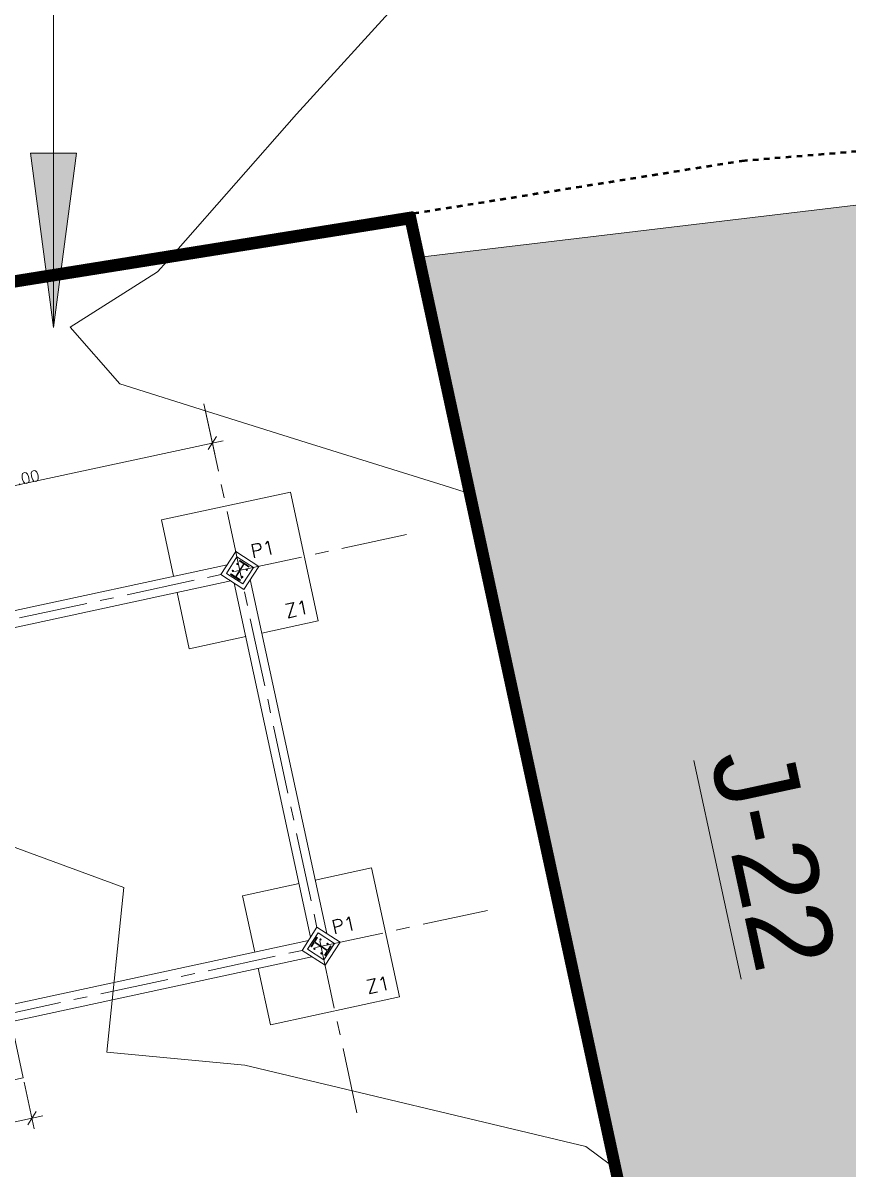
# Model space of a CAD drawing. Header units: metres. Extents: x -490 to 202, y -217 to 332.
# Drawn here: x -238.62 to -223.61, y 238.28 to 259.14 of the extents above; entities that cross this region are included whole.
import ezdxf

# ---------------------------------------------------------------- set-up
doc = ezdxf.new("R2010")
doc.units = ezdxf.units.M
doc.linetypes.add('IMPORT-IMPORT-CENTER', pattern=[2, 1.25, -0.25, 0.25, -0.25])
doc.linetypes.add('Trazo', pattern=[0.00635, 0.003175, -0.003175])
for name, color, linetype, lineweight, true_color in [('A-DETL', 94, 'Continuous', 9, 0x00a600), ('C-TOPO-MAJR', 66, 'Continuous', 18, 0x647b04), ('TANQUE ELEVADO 7m_dwg', 8, 'Continuous', 9, 0x767676)]:
    doc.layers.add(name, color=color, linetype=linetype, lineweight=lineweight, true_color=true_color)
for name, color, linetype, lineweight in [('A-DETL-GENF', 7, 'Continuous', 9), ('A-DETL-THIN', 7, 'Continuous', 9), ('A-GENM', 7, 'Continuous', 9), ('C-PROP-IDEN', 7, 'Continuous', 9), ('COTAS', 7, 'Continuous', 9), ('EJES', 7, 'Continuous', 9), ('G-ANNO-TEXT', 7, 'Continuous', 9), ('L2-0_53', 7, 'Continuous', 9), ('L3-0_80', 7, 'Continuous', 9), ('L7-0_30', 7, 'Continuous', 9), ('placas', 7, 'Continuous', 9)]:
    doc.layers.add(name, color=color, linetype=linetype, lineweight=lineweight)
doc.layers.add('CUANT MURO PERIMETRAL H2.10', color=4, linetype='Continuous')
doc.styles.add('Arial_B', font='arial.ttf', dxfattribs={"height": 1.5})
doc.styles.add('Simplex', font='simplex_.ttf', dxfattribs={"height": 0.25})
doc.styles.add('Simplex_1', font='simplex_.ttf', dxfattribs={"height": 0.2})

# ---------------------------------------------------------------- blocks, each defined once
blk = doc.blocks.new('Placa corriente - Placa corriente 200x50x3cm-V9-PLANTA DE MURO PERIMETRAL')
at = {"layer": 'A-GENM', "true_color": 0x7f7f7f}
blk.add_hatch(color=8, dxfattribs=at).paths.add_polyline_path([(-0.989, 0.005), (0.989, 0.011), (0.989, 0.025), (-0.989, 0.025)])
at = {"layer": 'A-GENM'}
for p, q in [((0.989, 0.025), (-0.989, 0.025)), ((-0.989, 0.025), (-0.989, 0.005)), ((0.989, 0.005), (0.989, 0.025))]:
    blk.add_line(p, q, dxfattribs=at)
blk = doc.blocks.new('TANQUE ELEVADO 7m_dwg_HJ A000_Machote Hacienda Jumay - Plano_dwg__ArchTick-1635985-PLANTA DE CONJUNTO AREA DE LOTES Copia 2-911812-PLANTA DE MURO PERIMETRAL')
at = {"layer": 'COTAS'}
blk.add_line((-0.5, -0.5), (0.5, 0.5), dxfattribs=at)
blk = doc.blocks.new('TANQUE ELEVADO 7m_dwg_HJ A000_Machote Hacienda Jumay - Plano_dwg_tanque elevado-1635986-PLANTA DE CONJUNTO AREA DE LOTES Copia 2-911813-PLANTA DE MURO PERIMETRAL')
at = {"layer": 'COTAS'}
for p, q in [((2480.677, 1247.204), (2480.677, 1246.351)), ((2473.477, 1246.551), (2480.877, 1246.551)), ((2474.877, 1235.904), (2474.877, 1235.031)), ((2472.277, 1235.231), (2475.077, 1235.231))]:
    blk.add_line(p, q, dxfattribs=at)
at = {"layer": 'EJES', "linetype": 'IMPORT-IMPORT-CENTER'}
for p, q in [((2480.677, 1247.279), (2480.677, 1234.079)), ((2470.577, 1244.179), (2483.777, 1244.179)), ((2470.577, 1237.179), (2483.777, 1237.179))]:
    blk.add_line(p, q, dxfattribs=at)
at = {"layer": 'L2-0_53'}
for p, q in [((2480.76, 1244.267), (2480.589, 1244.097)), ((2480.595, 1244.091), (2480.765, 1244.262)), ((2480.76, 1237.091), (2480.589, 1237.262)), ((2480.595, 1237.267), (2480.765, 1237.097))]:
    blk.add_line(p, q, dxfattribs=at)
at = {"layer": 'L2-0_53', "flags": 128}
for points in [[(2480.827, 1242.979), (2481.877, 1242.979), (2481.877, 1245.379), (2479.477, 1245.379), (2479.477, 1244.329)], [(2480.792, 1244.262), (2480.848, 1244.206), (2480.857, 1244.215), (2480.713, 1244.359), (2480.704, 1244.35), (2480.76, 1244.294)], [(2480.562, 1244.097), (2480.507, 1244.152), (2480.498, 1244.143), (2480.641, 1244), (2480.65, 1244.009), (2480.595, 1244.064)], [(2479.477, 1244.029), (2479.477, 1242.979), (2480.527, 1242.979)], [(2473.527, 1238.379), (2472.477, 1238.379), (2472.477, 1235.979), (2474.877, 1235.979), (2474.877, 1237.029)], [(2480.527, 1238.379), (2479.477, 1238.379), (2479.477, 1237.329)], [(2479.477, 1237.029), (2479.477, 1235.979), (2481.877, 1235.979), (2481.877, 1238.379), (2480.827, 1238.379)], [(2480.562, 1237.262), (2480.507, 1237.206), (2480.498, 1237.215), (2480.641, 1237.359), (2480.65, 1237.35), (2480.595, 1237.294)], [(2480.792, 1237.097), (2480.848, 1237.152), (2480.857, 1237.143), (2480.713, 1237), (2480.704, 1237.009), (2480.76, 1237.064)]]:
    blk.add_lwpolyline(points, dxfattribs=at)
at = {"layer": 'L2-0_53'}
for centre, radius, start, end in [((2480.746, 1244.281), 0.0191, 315, 45), ((2480.779, 1244.248), 0.019, 45, 135), ((2480.576, 1244.11), 0.019, 225, 315), ((2480.608, 1244.078), 0.019, 135, 225), ((2480.576, 1237.248), 0.019, 45, 135), ((2480.608, 1237.281), 0.019, 135, 225), ((2480.746, 1237.078), 0.0191, 315, 45), ((2480.779, 1237.11), 0.019, 225, 315)]:
    blk.add_arc(centre, radius, start, end, dxfattribs=at)
at = {"layer": 'L3-0_80', "flags": 128}
for points in [[(2480.677, 1243.826), (2481.031, 1244.179), (2480.677, 1244.533), (2480.324, 1244.179)], [(2480.677, 1236.826), (2481.031, 1237.179), (2480.677, 1237.533), (2480.324, 1237.179)]]:
    blk.add_lwpolyline(points, close=True, dxfattribs=at)
at = {"layer": 'L7-0_30'}
for p, q in [((2473.881, 1244.329), (2480.474, 1244.329)), ((2473.881, 1244.029), (2480.474, 1244.029)), ((2480.527, 1243.976), (2480.527, 1237.383)), ((2480.827, 1243.976), (2480.827, 1237.383)), ((2473.881, 1237.329), (2480.474, 1237.329)), ((2473.881, 1237.029), (2480.474, 1237.029))]:
    blk.add_line(p, q, dxfattribs=at)
at = {"layer": 'placas', "flags": 128}
for points in [[(2480.677, 1243.928), (2480.426, 1244.179), (2480.677, 1244.431), (2480.929, 1244.179)], [(2480.677, 1237.431), (2480.426, 1237.179), (2480.677, 1236.928), (2480.929, 1237.179)]]:
    blk.add_lwpolyline(points, close=True, dxfattribs=at)
at = {"layer": 'placas'}
for centre in [(2480.659, 1244.305), (2480.552, 1244.197), (2480.803, 1244.161), (2480.695, 1244.053), (2480.695, 1237.305), (2480.552, 1237.161), (2480.659, 1237.053), (2480.803, 1237.197)]:
    blk.add_circle(centre, 0.0127, dxfattribs=at)
at = {"xscale": 0.2, "yscale": 0.2, "zscale": 0.2}
for p in [(2480.677, 1246.551), (2474.877, 1235.231)]:
    blk.add_blockref('TANQUE ELEVADO 7m_dwg_HJ A000_Machote Hacienda Jumay - Plano_dwg__ArchTick-1635985-PLANTA DE CONJUNTO AREA DE LOTES Copia 2-911812-PLANTA DE MURO PERIMETRAL', p, dxfattribs=at)
at = {"layer": 'COTAS', "insert": (2477.177, 1246.747), "char_height": 0.2, "width": 0.78346, "attachment_point": 2, "line_spacing_factor": 1.125731, "style": 'Simplex_1'}
blk.add_mtext('7.00', dxfattribs=at)
at = {"layer": 'L7-0_30', "char_height": 0.25, "attachment_point": 1, "line_spacing_factor": 1.125731, "style": 'Simplex'}
for s, insert, width in [('P1', (2480.944, 1244.595), 0.51528), ('Z1', (2481.328, 1243.401), 0.50322), ('P1', (2480.944, 1237.595), 0.51528), ('Z1', (2481.328, 1236.401), 0.50322)]:
    blk.add_mtext(s, dxfattribs=dict(at, insert=insert, width=width))
blk = doc.blocks.new('TANQUE ELEVADO 7m_dwg-911811-PLANTA DE MURO PERIMETRAL')
blk.add_blockref('TANQUE ELEVADO 7m_dwg_HJ A000_Machote Hacienda Jumay - Plano_dwg_tanque elevado-1635986-PLANTA DE CONJUNTO AREA DE LOTES Copia 2-911813-PLANTA DE MURO PERIMETRAL', (1046.179, 4800.184))

msp = doc.modelspace()

# ---------------------------------------------------------------- hatches: boundary and pattern name
at = {"layer": 'A-DETL-GENF', "true_color": 0xfffdfb}
msp.add_hatch(color=7, dxfattribs=at).paths.add_polyline_path([(-226.286, 231.433), (-218.466, 233.12), (-223.368, 255.839), (-231.346, 254.885), (-226.311, 231.548)])
at = {"layer": 'A-DETL-GENF', "true_color": 0x00ffff}
h = msp.add_hatch(color=4, dxfattribs=at)
h.paths.add_polyline_path([(105.222, -46.357), (122.044, -38.544), (121.981, -38.408), (105.295, -46.157), (103.289, -41.838), (98.136, -41.563), (99.098, -23.589), (-20.032, -17.217), (-20.993, -35.193), (-45.109, -33.904), (-45.109, -34.054), (-20.852, -35.351), (-19.89, -17.375), (98.94, -23.731), (97.979, -41.704), (103.191, -41.983), (104.448, -44.691)])
h.paths.add_polyline_path([(-49.96, -33.794), (-48.991, -15.668), (-80.475, -13.984), (-80.624, -13.134), (-80.815, -12.293), (-81.049, -11.462), (-81.324, -10.644), (-81.64, -9.841), (-81.813, -9.445), (-81.95, -9.507), (-81.609, -10.316), (-81.309, -11.141), (-81.053, -11.981), (-80.841, -12.832), (-80.673, -13.694), (-80.605, -14.127), (-49.148, -15.81), (-50.11, -33.786)])
h.paths.add_polyline_path([(-104.928, -26.815), (-93.033, -19.484), (-93.5, -19.151), (-93.515, -19.119), (-93.652, -19.181), (-93.62, -19.249), (-93.304, -19.475), (-104.873, -26.605), (-114.811, -8.823), (-114.945, -8.891), (-107.257, -22.647)])
h.paths.add_polyline_path([(-94.477, -17.359), (-94.34, -17.297), (-97.107, -11.186), (-97.244, -11.248), (-95.077, -16.034)])
h.paths.add_polyline_path([(-113.285, 7.927), (-113.135, 7.936), (-113.198, 8.336), (-113.348, 8.323), (-113.331, 8.215)])
h.paths.add_polyline_path([(-113.371, 8.472), (-113.221, 8.485), (-121.797, 62.923), (-74.127, 70.433), (-69.189, 39.09), (-58.6, 40.758), (-54.752, 16.334), (-60.185, 15.478), (-59.976, 14.149), (-58.189, 11.141), (-58.016, 11.145), (-59.832, 14.201), (-60.013, 15.353), (-54.58, 16.209), (-58.475, 40.929), (-69.064, 39.261), (-74.002, 70.604), (-121.969, 63.048), (-113.521, 9.423)])
h.paths.add_polyline_path([(65.881, 38.428), (82.984, 46.371), (76.411, 60.595), (59.281, 52.639), (62.574, 45.547), (62.71, 45.61), (59.48, 52.566), (76.338, 60.396), (82.785, 46.444), (65.954, 38.627), (63.553, 43.797), (63.417, 43.733), (64.52, 41.358)])
h.paths.add_polyline_path([(-239.123, 228.663), (-231.116, 230.391), (-231.147, 230.538), (-239.044, 228.834), (-251.485, 252.325), (-231.634, 255.506), (-226.464, 231.548), (-229.192, 230.959), (-229.161, 230.813), (-226.286, 231.433), (-231.517, 255.676), (-251.716, 252.44), (-246.123, 241.88)])
at = {"layer": 'G-ANNO-TEXT'}
msp.add_hatch(color=256, dxfattribs=at).paths.add_polyline_path([(-238.069, 253.595), (-237.651, 256.77), (-238.487, 256.77)])

# ---------------------------------------------------------------- linework, layer by layer
at = {"layer": 'A-DETL', "color": 1, "linetype": 'Trazo', "lineweight": 50, "true_color": 0xff0000}
for p, q in [((-225.54, 256.634), (-201.163, 258.649)), ((-231.517, 255.676), (-225.54, 256.634))]:
    msp.add_line(p, q, dxfattribs=at)
at = {"layer": 'A-DETL-THIN', "color": 253, "true_color": 0xaaaaaa}
msp.add_line((-223.368, 255.839), (-231.346, 254.885), dxfattribs=at)
at = {"layer": 'A-DETL-THIN', "color": 4, "lineweight": 70, "true_color": 0x00ffff}
for p, q in [((-231.517, 255.676), (-251.716, 252.44)), ((-226.286, 231.433), (-231.517, 255.676)), ((-251.485, 252.325), (-231.634, 255.506)), ((-231.634, 255.506), (-226.464, 231.548))]:
    msp.add_line(p, q, dxfattribs=at)
at = {"layer": 'C-TOPO-MAJR', "color": 9, "true_color": 0xcbd3ab}
for p, q in [((-233.644, 257.48), (-230.538, 260.897)), ((-235.844, 254.983), (-233.644, 257.48)), ((-236.862, 252.57), (-237.765, 253.603))]:
    msp.add_line(p, q, dxfattribs=at)
at = {"layer": 'C-TOPO-MAJR', "color": 9, "true_color": 0xcbd3ab, "flags": 128}
for points in [[(-237.765, 253.603), (-236.173, 254.61), (-236, 254.806)], [(-230.575, 250.598), (-230.96, 250.719), (-233.473, 251.507), (-235.167, 252.039), (-236.862, 252.57)], [(-227.933, 238.354), (-228.382, 238.691), (-234.586, 240.172), (-237.096, 240.409), (-236.787, 243.402), (-245.449, 246.588), (-248.397, 247.524), (-249.021, 247.673)]]:
    msp.add_lwpolyline(points, dxfattribs=at)
at = {"layer": 'CUANT MURO PERIMETRAL H2.10', "const_width": 0.15}
msp.add_lwpolyline([(-229.176, 230.886), (-226.375, 231.491), (-231.575, 255.591), (-251.457, 252.405), (-251.716, 252.44), (-251.533, 252.255), (-239.084, 228.749), (-231.131, 230.464)], dxfattribs=at)
at = {"layer": 'G-ANNO-TEXT'}
for p, q in [((-238.069, 253.595), (-238.069, 273.141)), ((-237.651, 256.77), (-238.487, 256.77)), ((-238.487, 256.77), (-238.069, 253.595)), ((-238.069, 253.595), (-237.651, 256.77))]:
    msp.add_line(p, q, dxfattribs=at)

# ---------------------------------------------------------------- block references
at = {"layer": 'A-GENM', "rotation": 9.103602961118233}
msp.add_blockref('Placa corriente - Placa corriente 200x50x3cm-V9-PLANTA DE MURO PERIMETRAL', (-232.528, 255.509), dxfattribs=at)
msp.add_blockref('Placa corriente - Placa corriente 200x50x3cm-V9-PLANTA DE MURO PERIMETRAL', (-232.528, 255.509), dxfattribs=at)
at = {"layer": 'TANQUE ELEVADO 7m_dwg', "color": 7, "rotation": 12.17550714333368}
msp.add_blockref('TANQUE ELEVADO 7m_dwg-911811-PLANTA DE MURO PERIMETRAL', (-2407.402, -6403.065), dxfattribs=at)

# ---------------------------------------------------------------- texts
at = {"layer": 'C-PROP-IDEN', "insert": (-224.656, 246.097), "char_height": 1.5, "width": 5.1308, "attachment_point": 1, "rotation": 282.18, "style": 'Arial_B'}
msp.add_mtext('\\LJ-22', dxfattribs=at)

doc.saveas('drawing.dxf')
